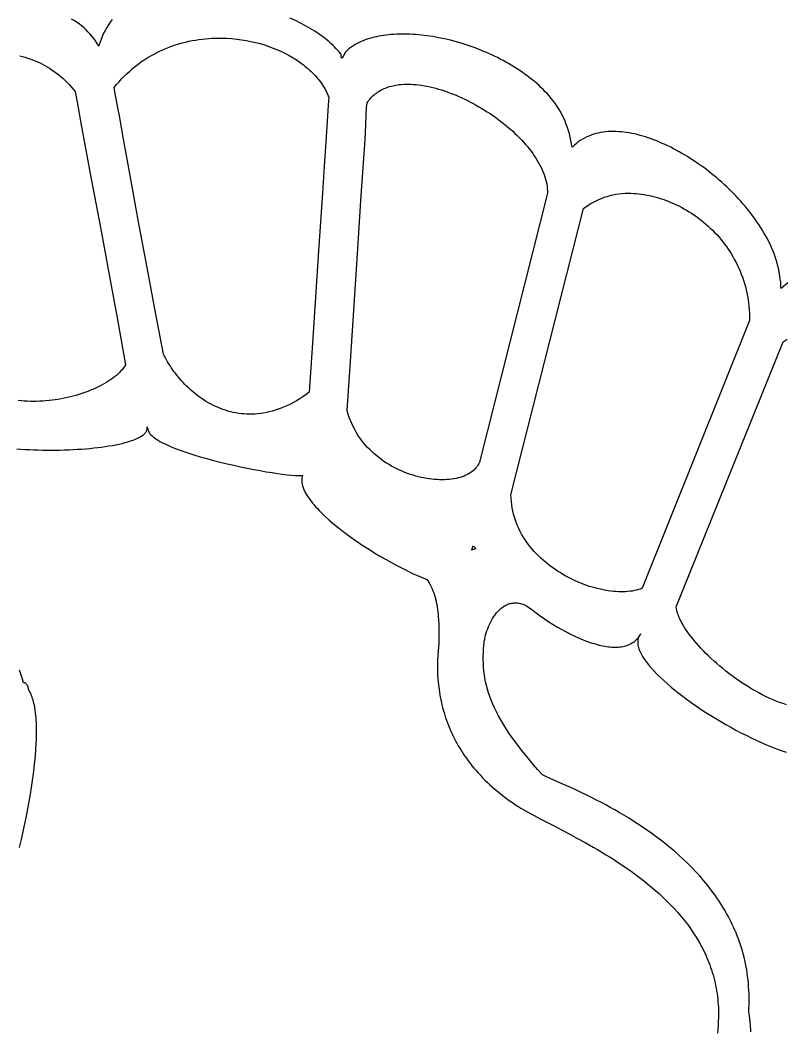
# Model space of a CAD drawing. Extents: x 0 to 113, y 52 to 137.
# Drawn here: x 65.66 to 79.43, y 72.79 to 90.98 of the extents above; entities that cross this region are included whole.
import ezdxf

# ---------------------------------------------------------------- set-up
doc = ezdxf.new("R2010")
doc.units = 0
doc.header["$MEASUREMENT"] = 0

msp = doc.modelspace()

# ---------------------------------------------------------------- linework, layer by layer
for points in [[(67.314, 90.993), (67.296, 90.971), (67.279, 90.947), (67.247, 90.9), (67.217, 90.85), (67.188, 90.798), (67.162, 90.745), (67.138, 90.689), (67.116, 90.633), (67.096, 90.575), (67.078, 90.516), (67.048, 90.562), (67.018, 90.607), (66.985, 90.65), (66.952, 90.693), (66.917, 90.734), (66.881, 90.773), (66.843, 90.811), (66.804, 90.847), (66.763, 90.882), (66.721, 90.914), (66.677, 90.945), (66.631, 90.974), (66.584, 91.001)], [(79.465, 86.255), (79.425, 86.223), (79.385, 86.19), (79.345, 86.154), (79.342, 86.211), (79.337, 86.269), (79.33, 86.326), (79.322, 86.384), (79.312, 86.441), (79.301, 86.499), (79.287, 86.556), (79.272, 86.613), (79.256, 86.67), (79.237, 86.727), (79.217, 86.783), (79.196, 86.839), (79.172, 86.895), (79.147, 86.95), (79.12, 87.005), (79.092, 87.06), (79.064, 87.11), (79.036, 87.159), (79.006, 87.209), (78.975, 87.258), (78.944, 87.306), (78.911, 87.354), (78.877, 87.402), (78.843, 87.45), (78.807, 87.497), (78.771, 87.544), (78.734, 87.59), (78.696, 87.636), (78.658, 87.681), (78.618, 87.726), (78.578, 87.77), (78.537, 87.814), (78.496, 87.857), (78.453, 87.9), (78.411, 87.942), (78.367, 87.984), (78.323, 88.025), (78.279, 88.065), (78.233, 88.105), (78.188, 88.144), (78.142, 88.183), (78.095, 88.22), (78.048, 88.257), (78.001, 88.294), (77.953, 88.329), (77.905, 88.364), (77.856, 88.398), (77.807, 88.431), (77.758, 88.464), (77.709, 88.496), (77.66, 88.527), (77.61, 88.557), (77.56, 88.586), (77.51, 88.615), (77.46, 88.642), (77.41, 88.669), (77.359, 88.695), (77.309, 88.72), (77.259, 88.744), (77.208, 88.766), (77.158, 88.788), (77.108, 88.809), (77.058, 88.829), (77.007, 88.847), (76.957, 88.865), (76.907, 88.881), (76.858, 88.896), (76.808, 88.91), (76.759, 88.923), (76.709, 88.935), (76.66, 88.945), (76.612, 88.954), (76.563, 88.961), (76.515, 88.968), (76.468, 88.973), (76.42, 88.976), (76.373, 88.979), (76.327, 88.979), (76.28, 88.979), (76.235, 88.977), (76.189, 88.973), (76.145, 88.968), (76.1, 88.96), (76.057, 88.952), (76.014, 88.941), (75.971, 88.929), (75.929, 88.914), (75.889, 88.898), (75.849, 88.881), (75.809, 88.861), (75.771, 88.84), (75.734, 88.816), (75.698, 88.791), (75.663, 88.764), (75.629, 88.735), (75.597, 88.704), (75.588, 88.695), (75.578, 88.756), (75.566, 88.816), (75.552, 88.876), (75.537, 88.935), (75.52, 88.993), (75.502, 89.051), (75.481, 89.107), (75.459, 89.163), (75.435, 89.218), (75.41, 89.272), (75.382, 89.325), (75.352, 89.377), (75.32, 89.428), (75.287, 89.478), (75.251, 89.527), (75.212, 89.575), (75.177, 89.616), (75.141, 89.656), (75.104, 89.695), (75.065, 89.734), (75.026, 89.772), (74.986, 89.81), (74.945, 89.846), (74.903, 89.882), (74.86, 89.917), (74.817, 89.951), (74.772, 89.985), (74.727, 90.018), (74.681, 90.05), (74.635, 90.082), (74.588, 90.113), (74.54, 90.143), (74.492, 90.172), (74.443, 90.201), (74.393, 90.228), (74.344, 90.255), (74.293, 90.282), (74.242, 90.308), (74.191, 90.332), (74.14, 90.357), (74.088, 90.38), (74.036, 90.403), (73.983, 90.425), (73.931, 90.446), (73.825, 90.487), (73.718, 90.524), (73.612, 90.559), (73.505, 90.59), (73.398, 90.619), (73.292, 90.644), (73.186, 90.666), (73.133, 90.676), (73.081, 90.685), (73.028, 90.693), (72.976, 90.701), (72.925, 90.707), (72.873, 90.713), (72.822, 90.718), (72.771, 90.722), (72.721, 90.725), (72.671, 90.728), (72.621, 90.73), (72.572, 90.73), (72.524, 90.73), (72.475, 90.729), (72.428, 90.728), (72.381, 90.725), (72.334, 90.722), (72.288, 90.717), (72.243, 90.712), (72.198, 90.706), (72.154, 90.699), (72.111, 90.691), (72.068, 90.683), (72.026, 90.673), (71.985, 90.663), (71.944, 90.652), (71.904, 90.639), (71.866, 90.626), (71.828, 90.612), (71.791, 90.596), (71.755, 90.58), (71.72, 90.562), (71.686, 90.543), (71.653, 90.522), (71.621, 90.501), (71.591, 90.478), (71.562, 90.453), (71.534, 90.428), (71.52, 90.413), (71.508, 90.398), (71.497, 90.381), (71.487, 90.365), (71.467, 90.33), (71.447, 90.296), (71.441, 90.306), (71.438, 90.317), (71.436, 90.329), (71.434, 90.34), (71.433, 90.352), (71.431, 90.363), (71.427, 90.374), (71.42, 90.384), (71.395, 90.414), (71.368, 90.444), (71.34, 90.474), (71.311, 90.504), (71.281, 90.533), (71.25, 90.562), (71.217, 90.591), (71.184, 90.619), (71.149, 90.647), (71.113, 90.675), (71.077, 90.702), (71.039, 90.729), (71, 90.755), (70.961, 90.781), (70.92, 90.807), (70.879, 90.832), (70.793, 90.881), (70.704, 90.929), (70.612, 90.975), (70.518, 91.019)], [(65.657, 90.338), (65.703, 90.326), (65.749, 90.314), (65.795, 90.3), (65.841, 90.285), (65.886, 90.269), (65.931, 90.251), (65.975, 90.232), (66.019, 90.212), (66.063, 90.19), (66.106, 90.167), (66.149, 90.143), (66.191, 90.117), (66.233, 90.09), (66.274, 90.061), (66.314, 90.031), (66.354, 90), (66.393, 89.967), (66.432, 89.933), (66.47, 89.898), (66.508, 89.861), (66.544, 89.822), (66.58, 89.782), (66.615, 89.741), (66.65, 89.698), (66.696, 89.442), (66.754, 89.126), (66.831, 88.712), (66.917, 88.251), (67.104, 87.253), (67.267, 86.372), (67.404, 85.628), (67.558, 84.782), (67.54, 84.754), (67.521, 84.726), (67.499, 84.699), (67.474, 84.672), (67.449, 84.645), (67.421, 84.618), (67.391, 84.592), (67.36, 84.567), (67.326, 84.541), (67.292, 84.517), (67.255, 84.492), (67.217, 84.468), (67.178, 84.445), (67.137, 84.423), (67.095, 84.401), (67.052, 84.379), (67.007, 84.358), (66.962, 84.338), (66.915, 84.319), (66.867, 84.3), (66.818, 84.283), (66.769, 84.266), (66.718, 84.249), (66.667, 84.234), (66.615, 84.22), (66.562, 84.206), (66.509, 84.194), (66.455, 84.182), (66.401, 84.171), (66.346, 84.162), (66.291, 84.153), (66.235, 84.146), (66.18, 84.139), (66.124, 84.134), (66.068, 84.13), (66.012, 84.127), (65.956, 84.125), (65.9, 84.125), (65.845, 84.126), (65.789, 84.128), (65.734, 84.131), (65.679, 84.136), (65.624, 84.142)], [(79.443, 78.668), (79.38, 78.689), (79.317, 78.711), (79.255, 78.735), (79.192, 78.762), (79.129, 78.789), (79.067, 78.819), (79.005, 78.85), (78.942, 78.883), (78.881, 78.917), (78.819, 78.952), (78.758, 78.989), (78.698, 79.027), (78.638, 79.066), (78.579, 79.106), (78.521, 79.147), (78.463, 79.189), (78.407, 79.232), (78.351, 79.275), (78.296, 79.32), (78.243, 79.364), (78.19, 79.409), (78.139, 79.455), (78.089, 79.501), (78.041, 79.547), (77.993, 79.593), (77.948, 79.64), (77.904, 79.686), (77.861, 79.732), (77.821, 79.778), (77.782, 79.824), (77.745, 79.87), (77.709, 79.915), (77.676, 79.96), (77.645, 80.004), (77.616, 80.047), (77.589, 80.09), (77.565, 80.132), (77.543, 80.173), (77.523, 80.213), (77.505, 80.252), (77.491, 80.29), (77.478, 80.327), (77.469, 80.363), (77.462, 80.397), (77.458, 80.429), (79.38, 85.196), (79.415, 85.22), (79.452, 85.244)], [(65.599, 83.272), (65.675, 83.266), (65.751, 83.261), (65.829, 83.257), (65.907, 83.254), (65.985, 83.251), (66.064, 83.25), (66.143, 83.249), (66.222, 83.248), (66.301, 83.249), (66.38, 83.25), (66.458, 83.252), (66.536, 83.255), (66.614, 83.258), (66.69, 83.263), (66.766, 83.268), (66.84, 83.273), (66.914, 83.28), (66.986, 83.287), (67.056, 83.295), (67.125, 83.304), (67.192, 83.313), (67.257, 83.323), (67.32, 83.334), (67.381, 83.345), (67.44, 83.357), (67.496, 83.37), (67.549, 83.383), (67.6, 83.398), (67.648, 83.413), (67.693, 83.428), (67.735, 83.444), (67.773, 83.461), (67.808, 83.479), (67.839, 83.497), (67.867, 83.516), (67.879, 83.525), (67.89, 83.535), (67.901, 83.545), (67.91, 83.555), (67.918, 83.566), (67.925, 83.576), (67.931, 83.587), (67.936, 83.597), (67.94, 83.608), (67.943, 83.619), (67.945, 83.631), (67.945, 83.642), (67.945, 83.654), (67.943, 83.665), (67.943, 83.665), (67.946, 83.661), (67.948, 83.655), (67.951, 83.643), (67.955, 83.631), (67.957, 83.626), (67.96, 83.621), (67.962, 83.612), (67.964, 83.602), (67.968, 83.592), (67.972, 83.582), (67.982, 83.563), (67.996, 83.543), (68.013, 83.524), (68.033, 83.504), (68.056, 83.484), (68.082, 83.465), (68.11, 83.445), (68.141, 83.426), (68.174, 83.406), (68.21, 83.387), (68.248, 83.368), (68.288, 83.348), (68.33, 83.329), (68.375, 83.31), (68.421, 83.291), (68.468, 83.273), (68.568, 83.236), (68.674, 83.199), (68.785, 83.164), (68.9, 83.13), (69.018, 83.096), (69.138, 83.064), (69.26, 83.033), (69.382, 83.004), (69.505, 82.976), (69.626, 82.949), (69.746, 82.924), (69.863, 82.901), (69.976, 82.88), (70.086, 82.861), (70.19, 82.844), (70.288, 82.829), (70.379, 82.816), (70.463, 82.806), (70.539, 82.798), (70.605, 82.793), (70.661, 82.791), (70.684, 82.791), (70.706, 82.791), (70.724, 82.793), (70.739, 82.795), (70.732, 82.77), (70.727, 82.745), (70.725, 82.718), (70.725, 82.692), (70.727, 82.664), (70.732, 82.636), (70.739, 82.608), (70.748, 82.578), (70.759, 82.549), (70.773, 82.519), (70.788, 82.488), (70.805, 82.457), (70.824, 82.425), (70.845, 82.394), (70.868, 82.361), (70.892, 82.329), (70.918, 82.296), (70.946, 82.263), (70.975, 82.23), (71.006, 82.196), (71.038, 82.162), (71.071, 82.128), (71.106, 82.094), (71.142, 82.06), (71.217, 81.992), (71.297, 81.923), (71.381, 81.855), (71.469, 81.787), (71.559, 81.719), (71.652, 81.652), (71.747, 81.587), (71.844, 81.522), (71.942, 81.459), (72.041, 81.397), (72.141, 81.338), (72.24, 81.28), (72.338, 81.225), (72.436, 81.172), (72.532, 81.123), (72.626, 81.076), (72.718, 81.032), (72.807, 80.991), (72.893, 80.955), (72.976, 80.922), (72.997, 80.892), (73.017, 80.861), (73.036, 80.827), (73.053, 80.792), (73.069, 80.756), (73.084, 80.719), (73.098, 80.68), (73.111, 80.64), (73.123, 80.599), (73.133, 80.557), (73.143, 80.514), (73.151, 80.471), (73.159, 80.427), (73.165, 80.383), (73.171, 80.338), (73.176, 80.294), (73.18, 80.249), (73.184, 80.204), (73.189, 80.114), (73.191, 80.026), (73.191, 79.941), (73.19, 79.858), (73.187, 79.779), (73.182, 79.706), (73.177, 79.638), (73.17, 79.555), (73.166, 79.47), (73.164, 79.384), (73.165, 79.297), (73.168, 79.21), (73.173, 79.121), (73.182, 79.031), (73.193, 78.941), (73.207, 78.85), (73.216, 78.804), (73.225, 78.759), (73.235, 78.713), (73.245, 78.667), (73.257, 78.621), (73.269, 78.575), (73.283, 78.529), (73.297, 78.483), (73.312, 78.436), (73.328, 78.39), (73.345, 78.344), (73.363, 78.298), (73.381, 78.252), (73.401, 78.206), (73.422, 78.16), (73.443, 78.114), (73.466, 78.068), (73.49, 78.023), (73.515, 77.977), (73.54, 77.931), (73.567, 77.886), (73.595, 77.841), (73.624, 77.796), (73.654, 77.751), (73.686, 77.706), (73.718, 77.662), (73.752, 77.617), (73.786, 77.573), (73.822, 77.529), (73.859, 77.486), (73.898, 77.443), (73.937, 77.4), (73.978, 77.357), (74.02, 77.314), (74.063, 77.272), (74.108, 77.23), (74.154, 77.189), (74.201, 77.148), (74.249, 77.107), (74.299, 77.067), (74.35, 77.027), (74.403, 76.987), (74.457, 76.948), (74.512, 76.909), (74.569, 76.871), (74.627, 76.833), (74.667, 76.808), (74.709, 76.783), (74.802, 76.731), (74.904, 76.675), (75.015, 76.617), (75.261, 76.49), (75.393, 76.421), (75.531, 76.349), (75.673, 76.272), (75.819, 76.192), (75.968, 76.108), (76.043, 76.064), (76.119, 76.019), (76.195, 75.973), (76.271, 75.926), (76.347, 75.878), (76.423, 75.829), (76.498, 75.778), (76.574, 75.727), (76.649, 75.674), (76.724, 75.619), (76.798, 75.564), (76.871, 75.507), (76.944, 75.449), (77.016, 75.39), (77.087, 75.329), (77.156, 75.267), (77.224, 75.204), (77.291, 75.139), (77.357, 75.073), (77.421, 75.006), (77.483, 74.937), (77.544, 74.866), (77.603, 74.794), (77.659, 74.721), (77.714, 74.646), (77.766, 74.569), (77.816, 74.491), (77.864, 74.412), (77.887, 74.371), (77.909, 74.33), (77.931, 74.289), (77.952, 74.248), (77.972, 74.206), (77.992, 74.163), (78.01, 74.12), (78.029, 74.077), (78.046, 74.034), (78.063, 73.99), (78.078, 73.945), (78.094, 73.9), (78.108, 73.855), (78.121, 73.809), (78.134, 73.763), (78.146, 73.716), (78.157, 73.669), (78.167, 73.622), (78.176, 73.574), (78.185, 73.525), (78.192, 73.476), (78.199, 73.427), (78.204, 73.377), (78.209, 73.327), (78.213, 73.277), (78.216, 73.226), (78.217, 73.174), (78.218, 73.122), (78.218, 73.048), (78.215, 72.975), (78.211, 72.903), (78.205, 72.833), (78.198, 72.764)], [(78.8, 72.785), (78.799, 72.831), (78.797, 72.874), (78.794, 72.915), (78.791, 72.953), (78.783, 73.019), (78.775, 73.073), (78.768, 73.113), (78.763, 73.139), (78.762, 73.15), (78.765, 73.215), (78.768, 73.28), (78.769, 73.345), (78.769, 73.409), (78.768, 73.472), (78.765, 73.535), (78.761, 73.597), (78.757, 73.659), (78.751, 73.72), (78.743, 73.78), (78.735, 73.84), (78.726, 73.899), (78.715, 73.958), (78.704, 74.016), (78.691, 74.073), (78.678, 74.13), (78.663, 74.187), (78.648, 74.242), (78.631, 74.298), (78.614, 74.352), (78.596, 74.406), (78.576, 74.46), (78.556, 74.513), (78.535, 74.565), (78.513, 74.617), (78.49, 74.669), (78.467, 74.72), (78.442, 74.77), (78.417, 74.819), (78.391, 74.869), (78.365, 74.917), (78.337, 74.965), (78.309, 75.013), (78.28, 75.06), (78.251, 75.106), (78.221, 75.152), (78.19, 75.198), (78.158, 75.243), (78.126, 75.287), (78.094, 75.331), (78.06, 75.374), (78.027, 75.417), (77.958, 75.501), (77.887, 75.584), (77.814, 75.664), (77.739, 75.742), (77.663, 75.818), (77.585, 75.892), (77.507, 75.964), (77.427, 76.034), (77.346, 76.103), (77.264, 76.169), (77.182, 76.234), (77.099, 76.296), (77.016, 76.357), (76.932, 76.416), (76.848, 76.473), (76.765, 76.529), (76.681, 76.582), (76.598, 76.634), (76.516, 76.684), (76.434, 76.733), (76.353, 76.779), (76.272, 76.824), (76.193, 76.868), (76.115, 76.909), (76.039, 76.949), (75.89, 77.024), (75.749, 77.093), (75.615, 77.155), (75.492, 77.211), (75.379, 77.262), (75.19, 77.345), (75.116, 77.378), (75.057, 77.406), (74.973, 77.499), (74.894, 77.591), (74.818, 77.68), (74.746, 77.767), (74.679, 77.852), (74.614, 77.935), (74.554, 78.016), (74.497, 78.095), (74.444, 78.173), (74.394, 78.25), (74.347, 78.325), (74.304, 78.398), (74.263, 78.471), (74.226, 78.542), (74.192, 78.612), (74.161, 78.682), (74.133, 78.75), (74.107, 78.818), (74.085, 78.885), (74.064, 78.952), (74.047, 79.018), (74.032, 79.084), (74.019, 79.149), (74.009, 79.215), (74, 79.28), (73.994, 79.345), (73.991, 79.411), (73.989, 79.477), (73.989, 79.543), (73.991, 79.61), (73.994, 79.677), (74, 79.745), (74.003, 79.778), (74.008, 79.813), (74.015, 79.849), (74.023, 79.885), (74.032, 79.923), (74.043, 79.961), (74.055, 79.999), (74.069, 80.037), (74.084, 80.075), (74.1, 80.112), (74.118, 80.15), (74.137, 80.186), (74.157, 80.221), (74.179, 80.255), (74.202, 80.288), (74.226, 80.32), (74.252, 80.349), (74.279, 80.377), (74.307, 80.402), (74.336, 80.425), (74.367, 80.445), (74.383, 80.454), (74.399, 80.463), (74.416, 80.47), (74.432, 80.477), (74.449, 80.483), (74.467, 80.489), (74.485, 80.493), (74.503, 80.496), (74.521, 80.499), (74.539, 80.501), (74.558, 80.501), (74.578, 80.501), (74.597, 80.5), (74.617, 80.498), (74.637, 80.494), (74.657, 80.49), (74.678, 80.484), (74.699, 80.478), (74.72, 80.47), (74.742, 80.461), (74.764, 80.451), (74.786, 80.439), (74.862, 80.381), (74.938, 80.323), (75.015, 80.268), (75.093, 80.215), (75.17, 80.163), (75.248, 80.114), (75.326, 80.067), (75.404, 80.022), (75.482, 79.98), (75.559, 79.94), (75.635, 79.903), (75.711, 79.868), (75.786, 79.837), (75.859, 79.809), (75.932, 79.784), (76.003, 79.762), (76.072, 79.743), (76.106, 79.735), (76.14, 79.728), (76.173, 79.722), (76.206, 79.717), (76.238, 79.712), (76.27, 79.709), (76.301, 79.706), (76.331, 79.705), (76.361, 79.704), (76.391, 79.705), (76.42, 79.706), (76.448, 79.709), (76.475, 79.712), (76.502, 79.717), (76.528, 79.723), (76.553, 79.73), (76.578, 79.738), (76.602, 79.747), (76.625, 79.757), (76.647, 79.768), (76.669, 79.78), (76.689, 79.794), (76.709, 79.809), (76.728, 79.825), (76.746, 79.842), (76.763, 79.861), (76.779, 79.88), (76.794, 79.901), (76.809, 79.923), (76.822, 79.947), (76.809, 79.931), (76.798, 79.915), (76.789, 79.898), (76.781, 79.881), (76.775, 79.863), (76.771, 79.845), (76.768, 79.826), (76.766, 79.806), (76.766, 79.786), (76.767, 79.765), (76.77, 79.744), (76.774, 79.723), (76.78, 79.701), (76.787, 79.678), (76.795, 79.656), (76.804, 79.632), (76.815, 79.609), (76.827, 79.585), (76.841, 79.56), (76.855, 79.536), (76.871, 79.51), (76.888, 79.485), (76.925, 79.433), (76.967, 79.38), (77.013, 79.326), (77.063, 79.272), (77.116, 79.216), (77.174, 79.16), (77.235, 79.103), (77.299, 79.046), (77.366, 78.988), (77.436, 78.931), (77.509, 78.873), (77.585, 78.815), (77.663, 78.757), (77.743, 78.7), (77.825, 78.643), (77.909, 78.586), (77.994, 78.531), (78.081, 78.475), (78.169, 78.421), (78.259, 78.368), (78.349, 78.316), (78.44, 78.265), (78.531, 78.215), (78.623, 78.166), (78.715, 78.12), (78.807, 78.075), (78.898, 78.031), (78.989, 77.99), (79.08, 77.95), (79.17, 77.913), (79.259, 77.878), (79.347, 77.845), (79.433, 77.815)], [(65.649, 76.103), (65.683, 76.248), (65.715, 76.39), (65.745, 76.53), (65.773, 76.666), (65.799, 76.8), (65.823, 76.931), (65.846, 77.06), (65.866, 77.184), (65.884, 77.306), (65.9, 77.425), (65.915, 77.54), (65.927, 77.651), (65.937, 77.759), (65.945, 77.864), (65.951, 77.965), (65.955, 78.062), (65.957, 78.155), (65.957, 78.244), (65.954, 78.33), (65.95, 78.411), (65.943, 78.488), (65.934, 78.561), (65.923, 78.629), (65.917, 78.661), (65.91, 78.693), (65.903, 78.723), (65.895, 78.752), (65.886, 78.78), (65.877, 78.807), (65.867, 78.833), (65.857, 78.857), (65.846, 78.881), (65.835, 78.903), (65.823, 78.924), (65.811, 78.943), (65.81, 78.96), (65.808, 78.976), (65.804, 78.992), (65.798, 79.007), (65.79, 79.021), (65.781, 79.034), (65.771, 79.047), (65.758, 79.058), (65.754, 79.06), (65.75, 79.062), (65.741, 79.063), (65.732, 79.064), (65.723, 79.066), (65.696, 79.154), (65.681, 79.199), (65.665, 79.244), (65.648, 79.29)]]:
    msp.add_lwpolyline(points)
for points in [[(69.114, 90.656), (69.203, 90.659), (69.292, 90.659), (69.38, 90.656), (69.468, 90.65), (69.555, 90.641), (69.641, 90.63), (69.727, 90.616), (69.811, 90.599), (69.894, 90.58), (69.975, 90.559), (70.055, 90.535), (70.134, 90.509), (70.211, 90.48), (70.286, 90.45), (70.36, 90.417), (70.431, 90.382), (70.5, 90.345), (70.568, 90.306), (70.632, 90.266), (70.695, 90.223), (70.754, 90.179), (70.783, 90.156), (70.811, 90.133), (70.839, 90.109), (70.866, 90.085), (70.892, 90.061), (70.917, 90.036), (70.942, 90.011), (70.966, 89.985), (70.989, 89.959), (71.011, 89.933), (71.032, 89.906), (71.053, 89.879), (71.073, 89.852), (71.092, 89.824), (71.11, 89.796), (71.127, 89.768), (71.143, 89.739), (71.158, 89.711), (71.173, 89.681), (71.186, 89.652), (71.199, 89.622), (71.211, 89.592), (71.207, 89.529), (71.202, 89.452), (71.183, 89.162), (71.158, 88.792), (71.13, 88.357), (71.097, 87.874), (71.027, 86.831), (70.918, 85.172), (70.861, 84.29), (70.804, 84.248), (70.747, 84.209), (70.69, 84.172), (70.633, 84.138), (70.577, 84.106), (70.521, 84.077), (70.466, 84.05), (70.411, 84.025), (70.356, 84.003), (70.301, 83.983), (70.247, 83.965), (70.194, 83.949), (70.14, 83.935), (70.088, 83.924), (70.035, 83.914), (69.983, 83.906), (69.932, 83.9), (69.881, 83.897), (69.83, 83.894), (69.78, 83.894), (69.73, 83.896), (69.681, 83.899), (69.633, 83.904), (69.585, 83.91), (69.537, 83.918), (69.49, 83.927), (69.444, 83.938), (69.398, 83.951), (69.353, 83.965), (69.308, 83.98), (69.264, 83.996), (69.221, 84.014), (69.178, 84.033), (69.136, 84.053), (69.095, 84.074), (69.054, 84.096), (69.014, 84.119), (68.975, 84.144), (68.937, 84.169), (68.899, 84.195), (68.862, 84.222), (68.825, 84.25), (68.79, 84.278), (68.755, 84.308), (68.721, 84.338), (68.688, 84.368), (68.655, 84.399), (68.624, 84.431), (68.593, 84.463), (68.563, 84.496), (68.534, 84.529), (68.506, 84.562), (68.478, 84.596), (68.452, 84.63), (68.427, 84.664), (68.402, 84.699), (68.378, 84.733), (68.356, 84.768), (68.334, 84.803), (68.313, 84.837), (68.293, 84.872), (68.274, 84.907), (68.257, 84.941), (68.24, 84.976), (68.079, 85.819), (67.945, 86.533), (67.785, 87.385), (67.692, 87.891), (67.603, 88.383), (67.52, 88.844), (67.445, 89.258), (67.417, 89.406), (67.392, 89.538), (67.369, 89.658), (67.349, 89.768), (67.394, 89.823), (67.439, 89.875), (67.486, 89.926), (67.534, 89.975), (67.583, 90.022), (67.632, 90.067), (67.683, 90.11), (67.734, 90.152), (67.786, 90.192), (67.839, 90.23), (67.892, 90.266), (67.946, 90.301), (68.001, 90.334), (68.056, 90.365), (68.112, 90.394), (68.168, 90.422), (68.225, 90.449), (68.282, 90.473), (68.34, 90.496), (68.398, 90.518), (68.456, 90.537), (68.515, 90.556), (68.574, 90.573), (68.634, 90.588), (68.693, 90.601), (68.753, 90.614), (68.813, 90.624), (68.873, 90.634), (68.933, 90.641), (68.993, 90.648), (69.053, 90.653), (69.114, 90.656)], [(72.687, 89.83), (72.735, 89.827), (72.783, 89.823), (72.832, 89.817), (72.881, 89.81), (72.931, 89.802), (72.981, 89.792), (73.032, 89.782), (73.083, 89.769), (73.134, 89.756), (73.186, 89.741), (73.238, 89.726), (73.29, 89.709), (73.342, 89.691), (73.394, 89.671), (73.446, 89.651), (73.499, 89.63), (73.551, 89.607), (73.603, 89.584), (73.655, 89.56), (73.707, 89.534), (73.758, 89.508), (73.81, 89.481), (73.861, 89.453), (73.911, 89.424), (73.962, 89.394), (74.012, 89.364), (74.061, 89.332), (74.11, 89.3), (74.158, 89.268), (74.206, 89.234), (74.253, 89.2), (74.299, 89.165), (74.344, 89.13), (74.389, 89.094), (74.433, 89.057), (74.476, 89.02), (74.518, 88.983), (74.559, 88.945), (74.599, 88.906), (74.638, 88.867), (74.676, 88.828), (74.713, 88.788), (74.749, 88.748), (74.783, 88.707), (74.816, 88.666), (74.848, 88.625), (74.878, 88.584), (74.907, 88.543), (74.935, 88.501), (74.961, 88.459), (74.985, 88.417), (75.008, 88.375), (75.029, 88.333), (75.049, 88.29), (75.067, 88.248), (75.083, 88.205), (75.097, 88.163), (75.109, 88.121), (75.12, 88.078), (75.129, 88.036), (75.135, 87.994), (75.14, 87.952), (75.142, 87.91), (75.143, 87.869), (73.919, 83.032), (73.907, 83.005), (73.893, 82.978), (73.877, 82.953), (73.858, 82.929), (73.838, 82.907), (73.815, 82.885), (73.791, 82.865), (73.765, 82.846), (73.737, 82.828), (73.707, 82.812), (73.676, 82.797), (73.644, 82.783), (73.609, 82.771), (73.574, 82.759), (73.537, 82.749), (73.499, 82.741), (73.46, 82.733), (73.419, 82.727), (73.378, 82.723), (73.336, 82.719), (73.292, 82.717), (73.248, 82.716), (73.203, 82.717), (73.158, 82.719), (73.111, 82.722), (73.065, 82.727), (73.017, 82.733), (72.97, 82.74), (72.921, 82.749), (72.873, 82.759), (72.824, 82.77), (72.776, 82.783), (72.727, 82.798), (72.678, 82.813), (72.629, 82.83), (72.58, 82.849), (72.532, 82.869), (72.483, 82.89), (72.436, 82.912), (72.388, 82.937), (72.341, 82.962), (72.294, 82.989), (72.248, 83.017), (72.203, 83.047), (72.158, 83.079), (72.115, 83.111), (72.072, 83.146), (72.03, 83.181), (71.989, 83.218), (71.949, 83.257), (71.91, 83.297), (71.873, 83.339), (71.837, 83.382), (71.802, 83.426), (71.768, 83.472), (71.736, 83.52), (71.706, 83.569), (71.677, 83.62), (71.65, 83.672), (71.625, 83.726), (71.601, 83.781), (71.58, 83.838), (71.56, 83.896), (71.543, 83.956), (71.543, 83.96), (71.543, 83.964), (71.599, 84.84), (71.726, 86.778), (71.796, 87.826), (71.857, 88.748), (71.869, 88.942), (71.877, 89.118), (71.885, 89.273), (71.892, 89.408), (71.896, 89.453), (71.901, 89.495), (71.917, 89.518), (71.933, 89.54), (71.95, 89.562), (71.968, 89.582), (71.987, 89.601), (72.006, 89.62), (72.025, 89.638), (72.046, 89.655), (72.067, 89.671), (72.088, 89.686), (72.11, 89.701), (72.133, 89.714), (72.156, 89.727), (72.18, 89.739), (72.204, 89.751), (72.229, 89.761), (72.255, 89.771), (72.28, 89.78), (72.307, 89.788), (72.334, 89.796), (72.361, 89.803), (72.389, 89.809), (72.417, 89.814), (72.445, 89.818), (72.474, 89.822), (72.504, 89.825), (72.563, 89.83), (72.625, 89.831), (72.687, 89.83)], [(76.593, 87.869), (76.641, 87.868), (76.688, 87.866), (76.736, 87.863), (76.785, 87.858), (76.833, 87.852), (76.881, 87.845), (76.93, 87.837), (76.978, 87.827), (77.027, 87.816), (77.075, 87.804), (77.124, 87.79), (77.172, 87.776), (77.22, 87.76), (77.268, 87.743), (77.316, 87.724), (77.364, 87.705), (77.411, 87.684), (77.458, 87.663), (77.505, 87.64), (77.552, 87.616), (77.598, 87.59), (77.643, 87.564), (77.689, 87.537), (77.733, 87.508), (77.778, 87.478), (77.821, 87.448), (77.865, 87.416), (77.907, 87.383), (77.949, 87.349), (77.99, 87.314), (78.031, 87.278), (78.071, 87.241), (78.11, 87.204), (78.148, 87.165), (78.186, 87.125), (78.222, 87.084), (78.258, 87.042), (78.293, 86.999), (78.327, 86.955), (78.36, 86.91), (78.392, 86.865), (78.423, 86.818), (78.453, 86.771), (78.482, 86.722), (78.509, 86.673), (78.536, 86.623), (78.561, 86.572), (78.585, 86.52), (78.608, 86.467), (78.629, 86.414), (78.649, 86.36), (78.668, 86.304), (78.686, 86.248), (78.702, 86.192), (78.716, 86.134), (78.729, 86.076), (78.741, 86.017), (78.751, 85.957), (78.76, 85.896), (78.766, 85.835), (78.772, 85.773), (78.775, 85.71), (78.777, 85.647), (78.777, 85.582), (76.846, 80.764), (76.813, 80.751), (76.779, 80.74), (76.743, 80.73), (76.707, 80.722), (76.669, 80.715), (76.629, 80.71), (76.589, 80.706), (76.548, 80.703), (76.506, 80.701), (76.463, 80.701), (76.419, 80.702), (76.375, 80.705), (76.329, 80.708), (76.283, 80.713), (76.237, 80.72), (76.19, 80.727), (76.142, 80.736), (76.095, 80.746), (76.046, 80.758), (75.998, 80.77), (75.949, 80.784), (75.9, 80.799), (75.851, 80.816), (75.802, 80.833), (75.753, 80.852), (75.704, 80.872), (75.656, 80.893), (75.607, 80.916), (75.559, 80.939), (75.511, 80.964), (75.463, 80.99), (75.416, 81.017), (75.369, 81.045), (75.323, 81.074), (75.277, 81.105), (75.232, 81.136), (75.188, 81.169), (75.145, 81.203), (75.102, 81.237), (75.061, 81.273), (75.02, 81.31), (74.98, 81.349), (74.942, 81.388), (74.904, 81.428), (74.868, 81.469), (74.833, 81.512), (74.799, 81.555), (74.767, 81.599), (74.736, 81.645), (74.707, 81.691), (74.679, 81.739), (74.653, 81.787), (74.629, 81.837), (74.606, 81.887), (74.585, 81.938), (74.566, 81.991), (74.549, 82.044), (74.533, 82.098), (74.52, 82.153), (74.509, 82.21), (74.5, 82.267), (74.494, 82.325), (74.489, 82.383), (74.487, 82.443), (75.789, 87.596), (75.833, 87.627), (75.877, 87.656), (75.923, 87.684), (75.97, 87.71), (76.017, 87.734), (76.066, 87.756), (76.115, 87.777), (76.165, 87.796), (76.216, 87.812), (76.268, 87.827), (76.32, 87.839), (76.373, 87.85), (76.427, 87.858), (76.482, 87.864), (76.537, 87.868), (76.593, 87.869)], [(73.814, 81.529), (73.822, 81.516), (73.832, 81.502), (73.841, 81.489), (73.849, 81.476), (73.833, 81.47), (73.816, 81.463), (73.798, 81.456), (73.779, 81.45), (73.79, 81.472), (73.797, 81.489), (73.804, 81.507), (73.814, 81.529)]]:
    msp.add_lwpolyline(points, close=True)

doc.saveas('drawing.dxf')
